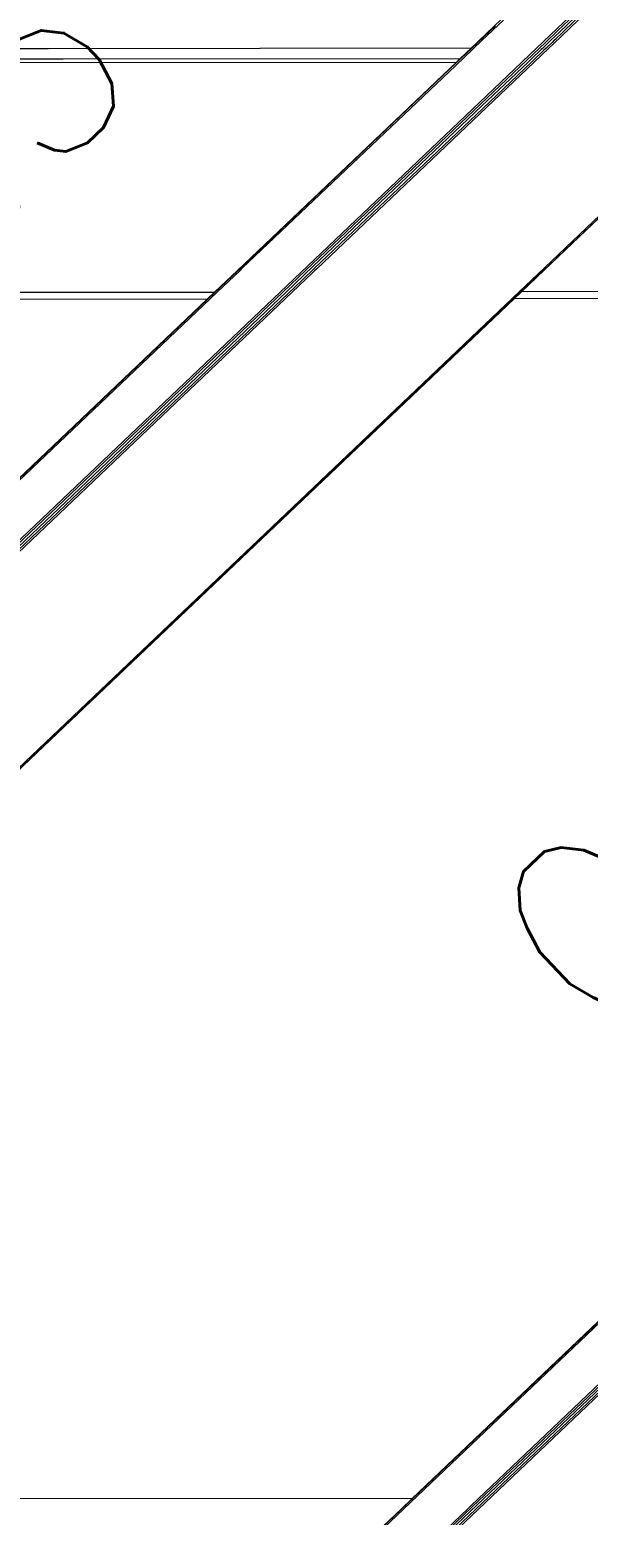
# Model space of a CAD drawing. Header units: millimetres. Extents: x 0 to 42, y 0 to 29.7.
# Drawn here: x 23.291 to 23.759, y 22.973 to 24.218 of the extents above; entities that cross this region are included whole.
import ezdxf
from ezdxf.enums import TextEntityAlignment as Align

# ---------------------------------------------------------------- set-up
doc = ezdxf.new("R2010")
doc.units = ezdxf.units.MM
doc.layers.add('BARRAS_DE_ACERO', color=7, linetype='Continuous', lineweight=9)
doc.layers.add('REFERENCIA_DE_LAS_BARRAS', color=2, linetype='Continuous', lineweight=9)
doc.styles.add('CYPETXT', font='romans__.ttf', dxfattribs={"height": 0.2})

msp = doc.modelspace()

# ---------------------------------------------------------------- linework, layer by layer
at = {"layer": 'BARRAS_DE_ACERO'}
for p, q in [((23.6862, 24.22697), (23.66098, 24.20297)), ((23.67004, 24.20946), (23.68796, 24.2265)), ((23.74983, 24.23533), (23.71584, 24.203)), ((23.72964, 24.20636), (23.75084, 24.22653)), ((23.75222, 24.23533), (23.73333, 24.21736)), ((23.75501, 24.23533), (23.73517, 24.21646)), ((23.73699, 24.21556), (23.74853, 24.22653)), ((23.68132, 24.22173), (23.66126, 24.20265)), ((23.73333, 24.21736), (23.72346, 24.20798)), ((23.72784, 24.20949), (23.73517, 24.21646)), ((23.73216, 24.21097), (23.73699, 24.21556)), ((23.30646, 24.20232), (23.26365, 24.20232)), ((23.66095, 24.20294), (23.30646, 24.20232)), ((23.66098, 24.20297), (23.30708, 24.20234)), ((23.66097, 24.20296), (23.30708, 24.20234)), ((23.64803, 24.18851), (23.67004, 24.20946)), ((23.66126, 24.20265), (23.64847, 24.19049)), ((23.66095, 24.20294), (23.66097, 24.20296)), ((23.66098, 24.20297), (23.66097, 24.20296)), ((23.7035, 24.19127), (23.71584, 24.203)), ((23.72346, 24.20798), (23.71255, 24.1976)), ((23.71268, 24.19242), (23.72153, 24.20084)), ((23.72607, 24.20297), (23.71376, 24.19125)), ((23.72064, 24.20264), (23.71976, 24.2018)), ((23.72064, 24.20264), (23.72099, 24.20297)), ((23.72099, 24.20297), (23.72102, 24.203)), ((23.72784, 24.20949), (23.72102, 24.203)), ((23.72376, 24.20297), (23.72153, 24.20084)), ((23.72377, 24.20298), (23.72376, 24.20297)), ((23.72377, 24.20298), (23.72379, 24.203)), ((23.72379, 24.203), (23.72882, 24.20779)), ((23.72607, 24.20297), (23.72611, 24.203)), ((23.72964, 24.20636), (23.72611, 24.203)), ((23.73061, 24.20949), (23.72882, 24.20779)), ((23.73061, 24.20949), (23.73216, 24.21097)), ((23.20107, 24.19388), (23.31888, 24.19395)), ((23.31888, 24.19395), (23.65171, 24.19415)), ((23.46508, 24.01664), (23.64865, 24.19124)), ((23.64803, 24.18851), (23.4691, 24.01835)), ((23.64847, 24.19049), (23.48355, 24.03364)), ((23.53157, 24.01798), (23.71376, 24.19125)), ((23.66788, 24.15739), (23.7035, 24.19127)), ((23.71255, 24.1976), (23.66872, 24.15591)), ((23.70869, 24.19127), (23.6697, 24.15418)), ((23.67067, 24.15247), (23.71147, 24.19127)), ((23.71268, 24.19242), (23.71147, 24.19127)), ((23.73969, 24.03379), (23.90565, 24.19162)), ((23.52231, 24.01667), (23.66872, 24.15591)), ((23.52835, 24.01976), (23.6697, 24.15418)), ((23.52967, 24.01838), (23.67067, 24.15247)), ((23.72273, 24.01911), (23.80352, 24.09596)), ((23.47058, 24.02131), (23.48355, 24.03364)), ((23.7223, 24.01679), (23.74017, 24.03379)), ((23.73969, 24.03379), (23.72515, 24.01998)), ((22.63841, 22.98641), (23.72174, 24.01673)), ((23.44587, 23.99838), (23.46508, 24.01664)), ((23.44616, 23.99808), (23.46567, 24.01664)), ((23.46567, 24.01664), (23.46747, 24.01835)), ((23.46747, 24.01835), (23.47058, 24.02131)), ((23.52231, 24.01667), (23.50311, 23.99841)), ((23.5059, 23.99841), (23.52835, 24.01976)), ((23.52787, 24.01447), (23.51098, 23.99841)), ((23.52966, 24.01838), (23.5189, 24.00814)), ((23.52788, 24.01447), (23.52787, 24.01447)), ((23.52788, 24.01447), (23.52961, 24.01611)), ((23.53157, 24.01798), (23.52961, 24.01611)), ((23.52967, 24.01838), (23.52966, 24.01838)), ((23.66709, 22.97821), (24.75976, 24.0174)), ((23.72209, 24.0185), (23.70109, 23.99853)), ((23.7223, 24.01679), (23.7031, 23.99853)), ((23.72181, 24.01679), (23.72174, 24.01673)), ((23.72273, 24.01911), (23.72209, 24.0185)), ((22.35967, 22.90565), (23.5189, 24.00814)), ((23.56557, 22.94146), (24.68076, 24.00206)), ((22.28371, 23.99767), (23.44587, 23.99838)), ((23.43971, 23.99253), (22.38166, 22.98626)), ((22.56549, 23.16051), (23.44616, 23.99808)), ((22.60288, 22.95406), (23.70109, 23.99853)), ((22.6216, 23.15739), (23.5059, 23.99841)), ((22.62192, 23.15287), (23.51098, 23.99841)), ((23.43971, 23.99253), (23.44587, 23.99838)), ((24.73601, 23.99916), (23.64377, 22.96038)), ((23.66184, 22.97997), (24.73348, 23.99916)), ((23.5687, 22.94581), (23.79888, 23.16473)), ((23.66094, 22.98116), (23.8472, 23.1583)), ((23.8514, 23.15549), (23.66499, 22.97821)), ((23.66184, 22.97997), (23.45724, 22.78539)), ((23.61144, 22.987), (23.60217, 22.97818)), ((23.66094, 22.98116), (23.65785, 22.97821)), ((23.65785, 22.97821), (23.44848, 22.7791)), ((23.66709, 22.97821), (23.46434, 22.78539)), ((23.47572, 22.7982), (23.66499, 22.97821)), ((23.60217, 22.97818), (23.57745, 22.95467))]:
    msp.add_line(p, q, dxfattribs=at)
for points in [[(23.66095, 24.20294), (23.65171, 24.19415), (23.64865, 24.19124)], [(23.71976, 24.2018), (23.71201, 24.19443), (23.70869, 24.19127)], [(22.79115, 24.19071), (23.08552, 24.19089), (23.64865, 24.19124)], [(23.90588, 24.19139), (23.82481, 24.11429), (23.74017, 24.03379)], [(22.61619, 23.15718), (23.50072, 23.99841), (23.66788, 24.15739)], [(22.56664, 23.16004), (23.4481, 23.99838), (23.46728, 24.01662), (23.4691, 24.01835)], [(23.72181, 24.01679), (23.72361, 24.0185), (23.72388, 24.01876), (23.72515, 24.01998)], [(23.43971, 23.99253), (22.27756, 23.99182), (21.21953, 22.98556)], [(23.50311, 23.99841), (22.62027, 23.15878), (22.42964, 22.97748)], [(23.79662, 23.16312), (24.66949, 23.99328), (23.69695, 23.99268), (22.6389, 22.98641)], [(24.66949, 23.99328), (24.67565, 23.99913), (24.599, 23.99908), (23.7031, 23.99853), (23.69695, 23.99268)], [(23.79662, 23.16312), (23.61144, 22.987), (22.6389, 22.98641)]]:
    msp.add_lwpolyline(points, dxfattribs=at)

# ---------------------------------------------------------------- texts
at = {"layer": 'REFERENCIA_DE_LAS_BARRAS', "style": 'CYPETXT', "width": 0.812714}
for s, p, p2 in [('CF-200x2.5', (22.5405, 23.36285), (23.39266, 24.17436)), ('CF-200x2.0', (23.77061, 23.36359), (24.62278, 24.1751))]:
    msp.add_text(s, height=0.153333, rotation=43.60023, dxfattribs=at).set_placement(p, p2, align=Align.FIT)

doc.saveas('drawing.dxf')
